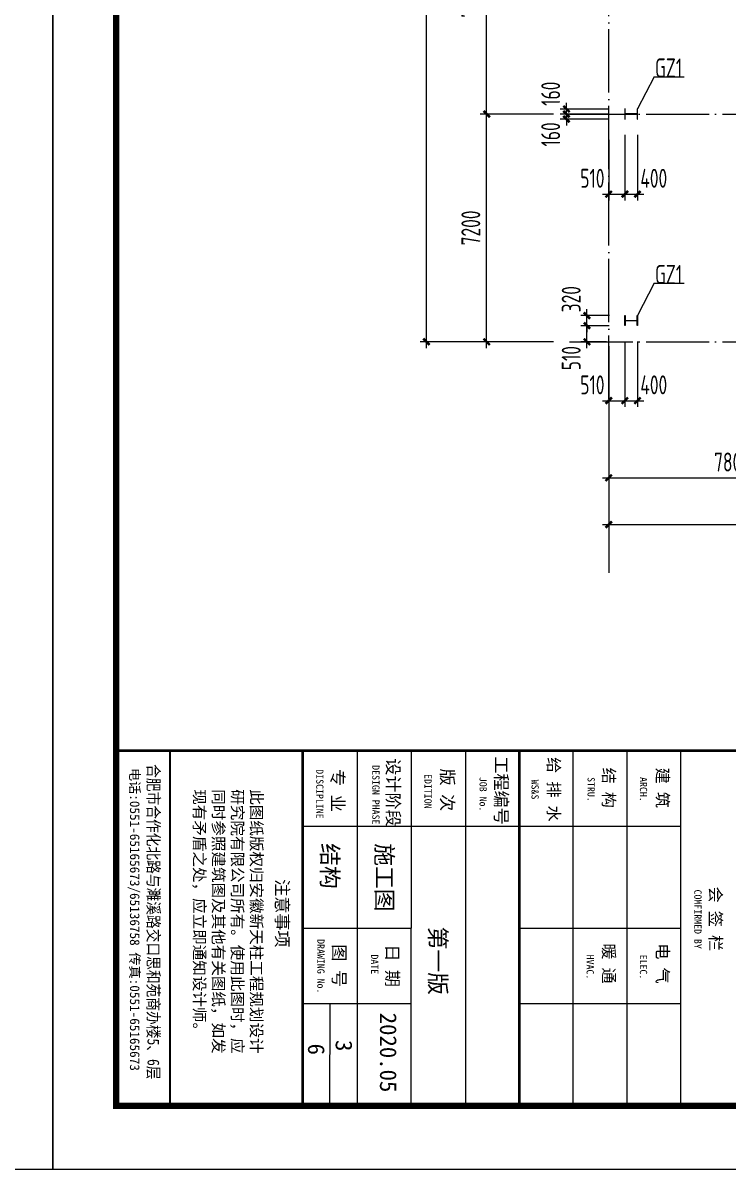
# Model space of a CAD drawing. Extents: x -32169 to 443031, y -120117 to 204739.
# Drawn here: x 131281 to 153581, y -120117 to -83881 of the extents above; entities that cross this region are included whole.
import ezdxf

# ---------------------------------------------------------------- set-up
doc = ezdxf.new("R2010")
doc.units = 0
doc.header["$LTSCALE"] = 1000
doc.linetypes.add('DOTE', pattern=[2.42, 2, -0.2, 0.02, -0.2])
doc.layers.get('0').update_dxf_attribs({"linetype": 'CONTINUOUS'})
doc.layers.get('Defpoints').update_dxf_attribs({"linetype": 'CONTINUOUS'})
for name, color, linetype in [('46', 7, 'CONTINUOUS'), ('AXIS', 3, 'CONTINUOUS'), ('DIM', 3, 'CONTINUOUS'), ('DOTE', 1, 'CONTINUOUS'), ('PUB_TEXT', 7, 'CONTINUOUS'), ('PUB_TITLE', 3, 'CONTINUOUS'), ('钢柱', 2, 'CONTINUOUS')]:
    doc.layers.add(name, color=color, linetype=linetype)
doc.styles.add('TQ', font='')
doc.styles.add('TSSD_Dimension', font='Tssdeng.shx', dxfattribs={"width": 0.7, "bigfont": 'hztxt.shx'})
doc.styles.add('TSSD_Rein', font='Tssdeng.shx', dxfattribs={"width": 0.7, "bigfont": 'hztxt.shx'})
doc.styles.get('TQ').set_extended_font_data('SimSun')
doc.dimstyles.new('TSSD_200_200', dxfattribs={"dimtxt": 600, "dimasz": 200, "dimexe": 200, "dimexo": 500, "dimgap": 200, "dimtad": 1, "dimdec": 0, "dimzin": 0, "dimdsep": 46, "dimtxsty": 'TSSD_Dimension', "dimblk": 'ARCHTICK', "dimblk1": 'ARCHTICK', "dimblk2": 'ARCHTICK', "dimcen": 0, "dimdle": 200, "dimclrt": 7, "dimadec": 0, "dimazin": 0, "dimtfac": 1, "dimtdec": 0, "dimtix": 1, "dimtmove": 2, "dimatfit": 3, "dimfxl": 1, "dimtolj": 1, "dimtzin": 0, "dimarcsym": 0})

# ---------------------------------------------------------------- blocks, each defined once
blk = doc.blocks.new('ly')
at = {"layer": 'PUB_TEXT', "color": 4, "insert": (-5884, 1715), "char_height": 212, "width": 5144.75, "attachment_point": 1, "style": 'TQ'}
blk.add_mtext('此图纸版权归安徽新天柱工程规划设计研究院有限公司所有。使用此图时，应同时参照建筑图及其他有关图纸，如发现有矛盾之处，应立即通知设计师。', dxfattribs=at)
blk = doc.blocks.new('_ArchTick')
at = {"color": 0, "linetype": 'ByBlock', "const_width": 0.4}
blk.add_lwpolyline([(-0.5, -0.5), (0.5, 0.5)], dxfattribs=at)
blk = doc.blocks.new('*D493')
at = {"layer": 'Defpoints', "color": 0}
for p in [(149805, -95763), (157605, -95763), (157605, -98264)]:
    blk.add_point(p, dxfattribs=at)
at = {"layer": 'DIM', "color": 0, "lineweight": -2}
for p, q in [((149805, -96263), (149805, -98464)), ((157605, -96263), (157605, -98464)), ((149605, -98264), (157805, -98264))]:
    blk.add_line(p, q, dxfattribs=at)
at = {"layer": 'DIM', "color": 0, "lineweight": -2, "xscale": 200, "yscale": 200, "zscale": 200, "rotation": 180}
blk.add_blockref('_ArchTick', (149805, -98264), dxfattribs=at)
at = {"layer": 'DIM', "color": 0, "lineweight": -2, "xscale": 200, "yscale": 200, "zscale": 200}
blk.add_blockref('_ArchTick', (157605, -98264), dxfattribs=at)
at = {"layer": 'DIM', "color": 7, "insert": (153705, -97764), "char_height": 600, "attachment_point": 5, "style": 'TSSD_Dimension'}
blk.add_mtext('\\A1;7800', dxfattribs=at)
blk = doc.blocks.new('*D499')
at = {"layer": 'Defpoints', "color": 0}
for p in [(145945, -86763), (148565, -86763), (148565, -93963)]:
    blk.add_point(p, dxfattribs=at)
at = {"layer": 'DIM', "color": 0, "lineweight": -2}
for p, q in [((145945, -94163), (145945, -86563)), ((148065, -86763), (145745, -86763)), ((148065, -93963), (145745, -93963))]:
    blk.add_line(p, q, dxfattribs=at)
at = {"layer": 'DIM', "color": 0, "lineweight": -2, "xscale": 200, "yscale": 200, "zscale": 200}
for p, rotation in [((145945, -86763), 90), ((145945, -93963), 270)]:
    blk.add_blockref('_ArchTick', p, dxfattribs=dict(at, rotation=rotation))
at = {"layer": 'DIM', "color": 7, "insert": (145445, -90363), "char_height": 600, "attachment_point": 5, "rotation": 90, "style": 'TSSD_Dimension'}
blk.add_mtext('\\A1;7200', dxfattribs=at)
blk = doc.blocks.new('*D490')
at = {"layer": 'Defpoints', "color": 0}
for p in [(144041, 14037), (147965, 14037), (147965, -93963)]:
    blk.add_point(p, dxfattribs=at)
at = {"layer": 'DIM', "color": 0, "lineweight": -2}
for p, q in [((144041, -94163), (144041, 14237)), ((147465, 14037), (143841, 14037)), ((147465, -93963), (143841, -93963))]:
    blk.add_line(p, q, dxfattribs=at)
at = {"layer": 'DIM', "color": 0, "lineweight": -2, "xscale": 200, "yscale": 200, "zscale": 200}
for p, rotation in [((144041, 14037), 90), ((144041, -93963), 270)]:
    blk.add_blockref('_ArchTick', p, dxfattribs=dict(at, rotation=rotation))
at = {"layer": 'DIM', "color": 7, "insert": (143541, -39963), "char_height": 600, "attachment_point": 5, "rotation": 90, "style": 'TSSD_Dimension'}
blk.add_mtext('\\A1;108000', dxfattribs=at)
blk = doc.blocks.new('*D491')
at = {"layer": 'Defpoints', "color": 0}
for p in [(145945, -79563), (148565, -79563), (148565, -86763)]:
    blk.add_point(p, dxfattribs=at)
at = {"layer": 'DIM', "color": 0, "lineweight": -2}
for p, q in [((148065, -79563), (145745, -79563)), ((145945, -86963), (145945, -79363)), ((148065, -86763), (145745, -86763))]:
    blk.add_line(p, q, dxfattribs=at)
at = {"layer": 'DIM', "color": 0, "lineweight": -2, "xscale": 200, "yscale": 200, "zscale": 200}
for p, rotation in [((145945, -79563), 90), ((145945, -86763), 270)]:
    blk.add_blockref('_ArchTick', p, dxfattribs=dict(at, rotation=rotation))
at = {"layer": 'DIM', "color": 7, "insert": (145445, -83163), "char_height": 600, "attachment_point": 5, "rotation": 90, "style": 'TSSD_Dimension'}
blk.add_mtext('\\A1;7200', dxfattribs=at)
blk = doc.blocks.new('*D492')
at = {"layer": 'Defpoints', "color": 0}
for p in [(149805, -96872), (173305, -96872), (173305, -99744)]:
    blk.add_point(p, dxfattribs=at)
at = {"layer": 'DIM', "color": 0, "lineweight": -2}
for p, q in [((149805, -97372), (149805, -99944)), ((173305, -97372), (173305, -99944)), ((149605, -99744), (173505, -99744))]:
    blk.add_line(p, q, dxfattribs=at)
at = {"layer": 'DIM', "color": 0, "lineweight": -2, "xscale": 200, "yscale": 200, "zscale": 200, "rotation": 180}
blk.add_blockref('_ArchTick', (149805, -99744), dxfattribs=at)
at = {"layer": 'DIM', "color": 0, "lineweight": -2, "xscale": 200, "yscale": 200, "zscale": 200}
blk.add_blockref('_ArchTick', (173305, -99744), dxfattribs=at)
at = {"layer": 'DIM', "color": 7, "insert": (161555, -99244), "char_height": 600, "attachment_point": 5, "style": 'TSSD_Dimension'}
blk.add_mtext('\\A1;23500', dxfattribs=at)
blk = doc.blocks.new('*D570')
at = {"layer": 'Defpoints', "color": 0}
for p in [(149119, -93453), (150315, -93453), (150239, -93963)]:
    blk.add_point(p, dxfattribs=at)
at = {"layer": 'DIM', "color": 0, "lineweight": -2}
for p, q in [((149815, -93453), (148919, -93453)), ((149119, -94163), (149119, -93253)), ((149739, -93963), (148919, -93963))]:
    blk.add_line(p, q, dxfattribs=at)
at = {"layer": 'DIM', "color": 0, "lineweight": -2, "xscale": 200, "yscale": 200, "zscale": 200}
for p, rotation in [((149119, -93453), 90), ((149119, -93963), 270)]:
    blk.add_blockref('_ArchTick', p, dxfattribs=dict(at, rotation=rotation))
at = {"layer": 'DIM', "color": 7, "insert": (148619, -94479), "char_height": 600, "attachment_point": 5, "rotation": 90, "style": 'TSSD_Dimension'}
blk.add_mtext('\\A1;510', dxfattribs=at)
blk = doc.blocks.new('*D571')
at = {"layer": 'Defpoints', "color": 0}
for p in [(149119, -93133), (150315, -93453), (150329, -93133)]:
    blk.add_point(p, dxfattribs=at)
at = {"layer": 'DIM', "color": 0, "lineweight": -2}
for p, q in [((149119, -93133), (149119, -92933)), ((149829, -93133), (148919, -93133)), ((149815, -93453), (148919, -93453)), ((149119, -93453), (149119, -93133)), ((149119, -93453), (149119, -93653))]:
    blk.add_line(p, q, dxfattribs=at)
at = {"layer": 'DIM', "color": 0, "lineweight": -2, "xscale": 200, "yscale": 200, "zscale": 200}
for p, rotation in [((149119, -93133), 270), ((149119, -93453), 90)]:
    blk.add_blockref('_ArchTick', p, dxfattribs=dict(at, rotation=rotation))
at = {"layer": 'DIM', "color": 7, "insert": (148619, -92616), "char_height": 600, "attachment_point": 5, "rotation": 90, "style": 'TSSD_Dimension'}
blk.add_mtext('\\A1;320', dxfattribs=at)
blk = doc.blocks.new('*D572')
at = {"layer": 'Defpoints', "color": 0}
for p in [(150315, -93453), (149805, -93605), (150315, -95824)]:
    blk.add_point(p, dxfattribs=at)
at = {"layer": 'DIM', "color": 0, "lineweight": -2}
for p, q in [((149805, -94105), (149805, -96024)), ((150315, -93953), (150315, -96024)), ((149605, -95824), (150515, -95824))]:
    blk.add_line(p, q, dxfattribs=at)
at = {"layer": 'DIM', "color": 0, "lineweight": -2, "xscale": 200, "yscale": 200, "zscale": 200, "rotation": 180}
blk.add_blockref('_ArchTick', (149805, -95824), dxfattribs=at)
at = {"layer": 'DIM', "color": 0, "lineweight": -2, "xscale": 200, "yscale": 200, "zscale": 200}
blk.add_blockref('_ArchTick', (150315, -95824), dxfattribs=at)
at = {"layer": 'DIM', "color": 7, "insert": (149289, -95324), "char_height": 600, "attachment_point": 5, "style": 'TSSD_Dimension'}
blk.add_mtext('\\A1;510', dxfattribs=at)
blk = doc.blocks.new('*D573')
at = {"layer": 'Defpoints', "color": 0}
for p in [(150315, -93453), (150715, -93453), (150715, -95824)]:
    blk.add_point(p, dxfattribs=at)
at = {"layer": 'DIM', "color": 0, "lineweight": -2}
for p, q in [((150315, -93953), (150315, -96024)), ((150715, -93953), (150715, -96024)), ((150115, -95824), (150915, -95824))]:
    blk.add_line(p, q, dxfattribs=at)
at = {"layer": 'DIM', "color": 0, "lineweight": -2, "xscale": 200, "yscale": 200, "zscale": 200, "rotation": 180}
blk.add_blockref('_ArchTick', (150315, -95824), dxfattribs=at)
at = {"layer": 'DIM', "color": 0, "lineweight": -2, "xscale": 200, "yscale": 200, "zscale": 200}
blk.add_blockref('_ArchTick', (150715, -95824), dxfattribs=at)
at = {"layer": 'DIM', "color": 7, "insert": (151231, -95324), "char_height": 600, "attachment_point": 5, "style": 'TSSD_Dimension'}
blk.add_mtext('\\A1;400', dxfattribs=at)
blk = doc.blocks.new('*D593')
at = {"layer": 'Defpoints', "color": 0}
for p in [(150315, -86923), (149805, -87075), (150315, -89294)]:
    blk.add_point(p, dxfattribs=at)
at = {"layer": 'DIM', "color": 0, "lineweight": -2}
for p, q in [((149805, -87575), (149805, -89494)), ((150315, -87423), (150315, -89494)), ((149605, -89294), (150515, -89294))]:
    blk.add_line(p, q, dxfattribs=at)
at = {"layer": 'DIM', "color": 0, "lineweight": -2, "xscale": 200, "yscale": 200, "zscale": 200, "rotation": 180}
blk.add_blockref('_ArchTick', (149805, -89294), dxfattribs=at)
at = {"layer": 'DIM', "color": 0, "lineweight": -2, "xscale": 200, "yscale": 200, "zscale": 200}
blk.add_blockref('_ArchTick', (150315, -89294), dxfattribs=at)
at = {"layer": 'DIM', "color": 7, "insert": (149289, -88794), "char_height": 600, "attachment_point": 5, "style": 'TSSD_Dimension'}
blk.add_mtext('\\A1;510', dxfattribs=at)
blk = doc.blocks.new('*D600')
at = {"layer": 'Defpoints', "color": 0}
for p in [(150315, -86923), (150715, -86923), (150715, -89294)]:
    blk.add_point(p, dxfattribs=at)
at = {"layer": 'DIM', "color": 0, "lineweight": -2}
for p, q in [((150315, -87423), (150315, -89494)), ((150715, -87423), (150715, -89494)), ((150115, -89294), (150915, -89294))]:
    blk.add_line(p, q, dxfattribs=at)
at = {"layer": 'DIM', "color": 0, "lineweight": -2, "xscale": 200, "yscale": 200, "zscale": 200, "rotation": 180}
blk.add_blockref('_ArchTick', (150315, -89294), dxfattribs=at)
at = {"layer": 'DIM', "color": 0, "lineweight": -2, "xscale": 200, "yscale": 200, "zscale": 200}
blk.add_blockref('_ArchTick', (150715, -89294), dxfattribs=at)
at = {"layer": 'DIM', "color": 7, "insert": (151231, -88794), "char_height": 600, "attachment_point": 5, "style": 'TSSD_Dimension'}
blk.add_mtext('\\A1;400', dxfattribs=at)
blk = doc.blocks.new('*D601')
at = {"layer": 'Defpoints', "color": 0}
for p in [(148471, -86763), (150315, -86763), (150315, -86923)]:
    blk.add_point(p, dxfattribs=at)
at = {"layer": 'DIM', "color": 0, "lineweight": -2}
for p, q in [((148471, -86763), (148471, -86563)), ((149815, -86763), (148271, -86763)), ((149815, -86923), (148271, -86923)), ((148471, -86923), (148471, -86763)), ((148471, -86923), (148471, -87123))]:
    blk.add_line(p, q, dxfattribs=at)
at = {"layer": 'DIM', "color": 0, "lineweight": -2, "xscale": 200, "yscale": 200, "zscale": 200}
for p, rotation in [((148471, -86763), 270), ((148471, -86923), 90)]:
    blk.add_blockref('_ArchTick', p, dxfattribs=dict(at, rotation=rotation))
at = {"layer": 'DIM', "color": 7, "insert": (147971, -87406), "char_height": 600, "attachment_point": 5, "rotation": 90, "style": 'TSSD_Dimension'}
blk.add_mtext('\\A1;160', dxfattribs=at)
blk = doc.blocks.new('*D602')
at = {"layer": 'Defpoints', "color": 0}
for p in [(148471, -86603), (150315, -86603), (150315, -86763)]:
    blk.add_point(p, dxfattribs=at)
at = {"layer": 'DIM', "color": 0, "lineweight": -2}
for p, q in [((149815, -86603), (148271, -86603)), ((148471, -86603), (148471, -86403)), ((148471, -86763), (148471, -86603)), ((149815, -86763), (148271, -86763)), ((148471, -86763), (148471, -86963))]:
    blk.add_line(p, q, dxfattribs=at)
at = {"layer": 'DIM', "color": 0, "lineweight": -2, "xscale": 200, "yscale": 200, "zscale": 200}
for p, rotation in [((148471, -86603), 270), ((148471, -86763), 90)]:
    blk.add_blockref('_ArchTick', p, dxfattribs=dict(at, rotation=rotation))
at = {"layer": 'DIM', "color": 7, "insert": (147971, -86119), "char_height": 600, "attachment_point": 5, "rotation": 90, "style": 'TSSD_Dimension'}
blk.add_mtext('\\A1;160', dxfattribs=at)

msp = doc.modelspace()

# ---------------------------------------------------------------- linework, layer by layer
at = {"layer": 'AXIS'}
msp.add_line((149805.24457, -95762.90283), (149805.24457, -101263.6325), dxfattribs=at)
at = {"layer": 'DOTE', "linetype": 'DOTE'}
for p, q in [((149805.24457, -95762.90283), (149805.24457, 15277.3647)), ((148565.24457, -86762.6353), (177669.06221, -86762.6353)), ((148565.24457, -93962.6353), (177469.06221, -93962.6353))]:
    msp.add_line(p, q, dxfattribs=at)
at = {"layer": 'PUB_TEXT'}
for p, q in [((151242.96392, -85582.79642), (150715.24457, -86602.6353)), ((151242.96392, -85582.79642), (152196.94313, -85582.79642)), ((151242.96392, -92112.79642), (150715.24457, -93132.6353)), ((151242.96392, -92112.79642), (152196.94313, -92112.79642)), ((134230.54277, -118116.93701), (134230.63967, -116556.16921)), ((134230.99646, -118111.97038), (135205.88473, -118112.03091))]:
    msp.add_line(p, q, dxfattribs=at)
at = {"layer": 'PUB_TITLE', "lineweight": 40}
for p, q in [((135931.68338, -106892.13955), (135930.98681, -118112.07593)), ((146975.52578, -106892.82519), (146974.82922, -118112.76156))]:
    msp.add_line(p, q, dxfattribs=at)
at = {"layer": 'PUB_TITLE'}
for p, q in [((141853.45483, -106892.5072), (141852.75612, -118146.88682)), ((143553.44519, -106892.61274), (143552.74862, -118112.54911)), ((145275.53543, -106892.71965), (145274.83886, -118112.65602)), ((148675.51614, -106892.93073), (148674.81957, -118112.8671)), ((150375.5065, -106893.03627), (150374.80993, -118112.97264)), ((152075.49686, -106893.14181), (152074.80029, -118113.07818)), ((140131.22426, -109272.76456), (146975.378, -109273.18947)), ((146975.37807, -109272.05614), (152075.34915, -109272.37277)), ((140131.0238, -112501.61292), (143553.09695, -112501.82537)), ((146975.17755, -112502.03783), (152075.14862, -112502.35445)), ((140130.87604, -114881.59942), (143552.9492, -114881.81187)), ((140991.71687, -118112.39011), (140991.91744, -114881.65288)), ((146975.02979, -114882.02433), (152075.00087, -114882.34095))]:
    msp.add_line(p, q, dxfattribs=at)
for points in [[(48230.54765, -120116.90179), (132230.54765, -120116.90179), (132230.54765, 28483.09821), (48230.54765, 28483.09821)], [(132230.54765, -120116.90179), (216230.54765, -120116.90179), (216230.54765, 28483.09821), (132230.54765, 28483.09821)]]:
    msp.add_lwpolyline(points, close=True, dxfattribs=at)
at = {"layer": 'PUB_TITLE', "const_width": 200}
msp.add_lwpolyline([(134230.54765, -118116.90179), (214230.54765, -118116.90179), (214230.54765, 23483.09821), (134230.54765, 23483.09821)], close=True, dxfattribs=at)
at = {"layer": 'PUB_TITLE', "lineweight": 40, "const_width": 84.99952, "elevation": 0}
for points in [[(214231.23934, -106897.00064), (134231.69302, -106892.03401)], [(214231.23934, -106897.00064), (134231.69302, -106892.03401)], [(140131.37204, -106892.40028), (140130.67889, -118057.15334)]]:
    msp.add_lwpolyline(points, dxfattribs=at)
at = {"layer": 'PUB_TITLE', "const_width": 84.99952, "elevation": 0}
msp.add_lwpolyline([(146975.52578, -106892.82519), (146974.82922, -118112.76156)], dxfattribs=at)
at = {"layer": '钢柱'}
for points in [[(150715.24457, -86922.6353), (150715.24457, -86602.6353), (150701.24457, -86602.6353), (150701.24457, -86758.6353), (150329.24457, -86758.6353), (150329.24457, -86602.6353), (150315.24457, -86602.6353), (150315.24457, -86922.6353), (150329.24457, -86922.6353), (150329.24457, -86766.6353), (150701.24457, -86766.6353), (150701.24457, -86922.6353)], [(150715.24457, -93132.6353), (150715.24457, -93452.6353), (150701.24457, -93452.6353), (150701.24457, -93296.6353), (150329.24457, -93296.6353), (150329.24457, -93452.6353), (150315.24457, -93452.6353), (150315.24457, -93132.6353), (150329.24457, -93132.6353), (150329.24457, -93288.6353), (150701.24457, -93288.6353), (150701.24457, -93132.6353)]]:
    msp.add_lwpolyline(points, close=True, dxfattribs=at)

# ---------------------------------------------------------------- block references
at = {"layer": 'PUB_TEXT', "xscale": 1.699990361781738, "yscale": 1.699990361781738, "zscale": 1.699990361781738, "rotation": 269.9964428963901}
msp.add_blockref('ly', (135930.98681, -118112.07593, 0), dxfattribs=at)

# ---------------------------------------------------------------- texts
at = {"layer": '46', "linetype": 'Continuous', "style": 'TQ'}
for s, height, rotation, p in [('结构', 528.647446, 269.996442897, (140726.08965, -109813.72413, 0)), ('施工图', 528.647446, 269.996442897, (142448.17244, -109813.83104, 0)), ('第一版', 528.647446, 269.996442897, (144139.9396, -112450.50022, 0)), ('2020.05', 528.647446, 269.996442897, (142572.47462, -115173.60575, 0)), ('6', 528.64745, 269.996442897, (140297.00342, -116149.23718, 0)), ('3', 528.64745, 269.996442899, (141170.60695, -116036.11296, 0))]:
    msp.add_text(s, height=height, rotation=rotation, dxfattribs=at).set_placement(p)
at = {"layer": 'PUB_TEXT', "style": 'TSSD_Rein', "width": 0.7}
for p in [(151273.02101, -85604.60692, 292.0163), (151273.02101, -92134.60692, 292.0163)]:
    msp.add_text('GZ1', height=600, dxfattribs=at).set_placement(p)
at = {"layer": 'PUB_TEXT', "style": 'TQ'}
for s, height, p in [(' 设计阶段', 395.997755, (142790.49645, -106860.92643, 0)), (' 工程编号', 395.997755, (146210.50311, -106799.39875, 0)), ('电话:0551-65165673/65136758 传真:0551-65165673', 305.9982653, (134666.47701, -107432.69519, -55.64654)), ('     DISCIPLINE', 229.4986989, (140555.93277, -106696.06489, 0)), ('  专 业', 395.997755, (141037.25208, -106934.94139, 0)), ('     DESIGN PHASE', 229.4986989, (142328.88717, -106567.26345, 0)), ('  版 次', 395.997755, (144506.17948, -106915.26816, 0)), ('     EDITION', 229.4986989, (143978.26129, -106847.27139, 0)), ('      JOB No.', 229.4986989, (145721.19923, -106780.85265, 0)), ('注意事项', 395.997755, (139283.60606, -110951.65514, 0)), ('     DRAWING No.', 229.4986989, (140590.18342, -112066.24809, 0)), ('图 号', 395.997755, (141085.14898, -113011.66926, 0)), ('         DATE', 229.4986989, (142290.69851, -111926.28923, 0)), ('日 期', 395.997755, (142769.02701, -113011.7738, 0))]:
    msp.add_text(s, height=height, rotation=269.996442897, dxfattribs=at).set_placement(p)
at = {"layer": 'PUB_TEXT', "style": 'TQ', "width": 0.85}
msp.add_text('合肥市合作化北路与濉溪路交口思和苑商办楼5、6层 ', height=373.9978798, rotation=269.996442897, dxfattribs=at).set_placement((135222.82622, -107314.99435, -55.64654))
at = {"layer": 'PUB_TEXT', "attachment_point": 1, "rotation": 269.996442896, "style": 'TQ'}
for s, insert, char_height, width in [('给 排 水', (148253.68158, -107094.07224, 0), 373.99788, 4447.1747884), ('结 构', (149996.62287, -107424.13828, 0), 373.99788, 4011.9772556), ('建 筑', (151696.61323, -107424.24382, 0), 373.99788, 4011.9772556), ('   WS&S', (147593.43125, -107336.46148, 0), 229.498699, 4882.3723212), ('   STRU.', (149366.15315, -107255.38012, 0), 229.498699, 4799.0727934), ('   ARCH.', (151021.51102, -107255.48289, 0), 229.498699, 4799.0727934), ('会 签 栏', (153372.39072, -111186.16484, 0), 373.99788, 4447.1747884), ('COMFIRMED BY', (152741.90471, -111279.67719, 0), 229.4986989, 4799.0727934), ('暖 通', (149996.278, -112979.12701, 0), 373.99788, 4011.9772556), ('电 气', (151696.26836, -112979.23255, 0), 373.99788, 4011.9772556), ('   HVAC.', (149336.04951, -112869.91857, 0), 229.498699, 4799.0727934), ('   ELEC.', (151021.16245, -112870.02319, 0), 229.498699, 4799.0727934)]:
    msp.add_mtext(s, dxfattribs=dict(at, insert=insert, char_height=char_height, width=width))

# ---------------------------------------------------------------- dimensions: what is measured, and where the dimension line sits
at = {"layer": 'DIM'}
dim = msp.add_linear_dim(base=(144041.16625, 14037.3647), p1=(147965.24457, -93962.6353), p2=(147965.24457, 14037.3647), angle=90, dimstyle='TSSD_200_200', dxfattribs=at)
dim.commit()
dim.dimension.update_dxf_attribs({"geometry": '*D490', "text_midpoint": (143541.16625, -39962.6353)})
for p1, p2, distance, picture, middle in [((148565.24457, -86762.6353), (148565.24457, -79562.6353), 2620.03123, '*D491', (145445.21334, -83162.6353)), ((148565.24457, -93962.6353), (148565.24457, -86762.6353), 2620.03123, '*D499', (145445.21334, -90362.6353)), ((149805.24457, -95762.90283), (157605.24457, -95762.90283), -2500.72967, '*D493', (153705.24457, -97763.6325))]:
    dim = msp.add_aligned_dim(p1=p1, p2=p2, distance=distance, dimstyle='TSSD_200_200', dxfattribs=at)
    dim.commit()
    dim.dimension.update_dxf_attribs({"geometry": picture, "text_midpoint": middle})
for base, p1, p2, picture, middle in [((148470.98666, -86602.6353), (150315.24457, -86762.6353), (150315.24457, -86602.6353), '*D602', (147970.98666, -86118.78915)), ((148470.98666, -86762.6353), (150315.24457, -86922.6353), (150315.24457, -86762.6353), '*D601', (147970.98666, -87406.48145)), ((149118.85137, -93132.6353), (150315.24457, -93452.6353), (150329.24457, -93132.6353), '*D571', (148618.85137, -92616.48145)), ((149118.85137, -93452.6353), (150238.76773, -93962.6353), (150315.24457, -93452.6353), '*D570', (148618.85137, -94478.78915))]:
    dim = msp.add_linear_dim(base=base, p1=p1, p2=p2, angle=90, dimstyle='TSSD_200_200', dxfattribs=at)
    dim.commit()
    dim.dimension.update_dxf_attribs({"geometry": picture, "text_midpoint": middle, "dimtype": 160})
for base, p1, p2, picture, middle in [((150315.24457, -89293.9362), (149805.24457, -87075.37709), (150315.24457, -86922.6353), '*D593', (149289.09073, -88793.9362)), ((150715.24457, -89293.9362), (150315.24457, -86922.6353), (150715.24457, -86922.6353), '*D600', (151231.39842, -88793.9362)), ((150315.24457, -95823.9362), (149805.24457, -93605.37709), (150315.24457, -93452.6353), '*D572', (149289.09073, -95323.9362)), ((150715.24457, -95823.9362), (150315.24457, -93452.6353), (150715.24457, -93452.6353), '*D573', (151231.39842, -95323.9362))]:
    dim = msp.add_linear_dim(base=base, p1=p1, p2=p2, dimstyle='TSSD_200_200', dxfattribs=at)
    dim.commit()
    dim.dimension.update_dxf_attribs({"geometry": picture, "text_midpoint": middle, "dimtype": 160})
dim = msp.add_linear_dim(base=(173305.24457, -99744.10174), p1=(149805.24457, -96872.09751), p2=(173305.24457, -96872.09751), dimstyle='TSSD_200_200', dxfattribs=at)
dim.commit()
dim.dimension.update_dxf_attribs({"geometry": '*D492', "text_midpoint": (161555.24457, -99244.10174)})

doc.saveas('drawing.dxf')
